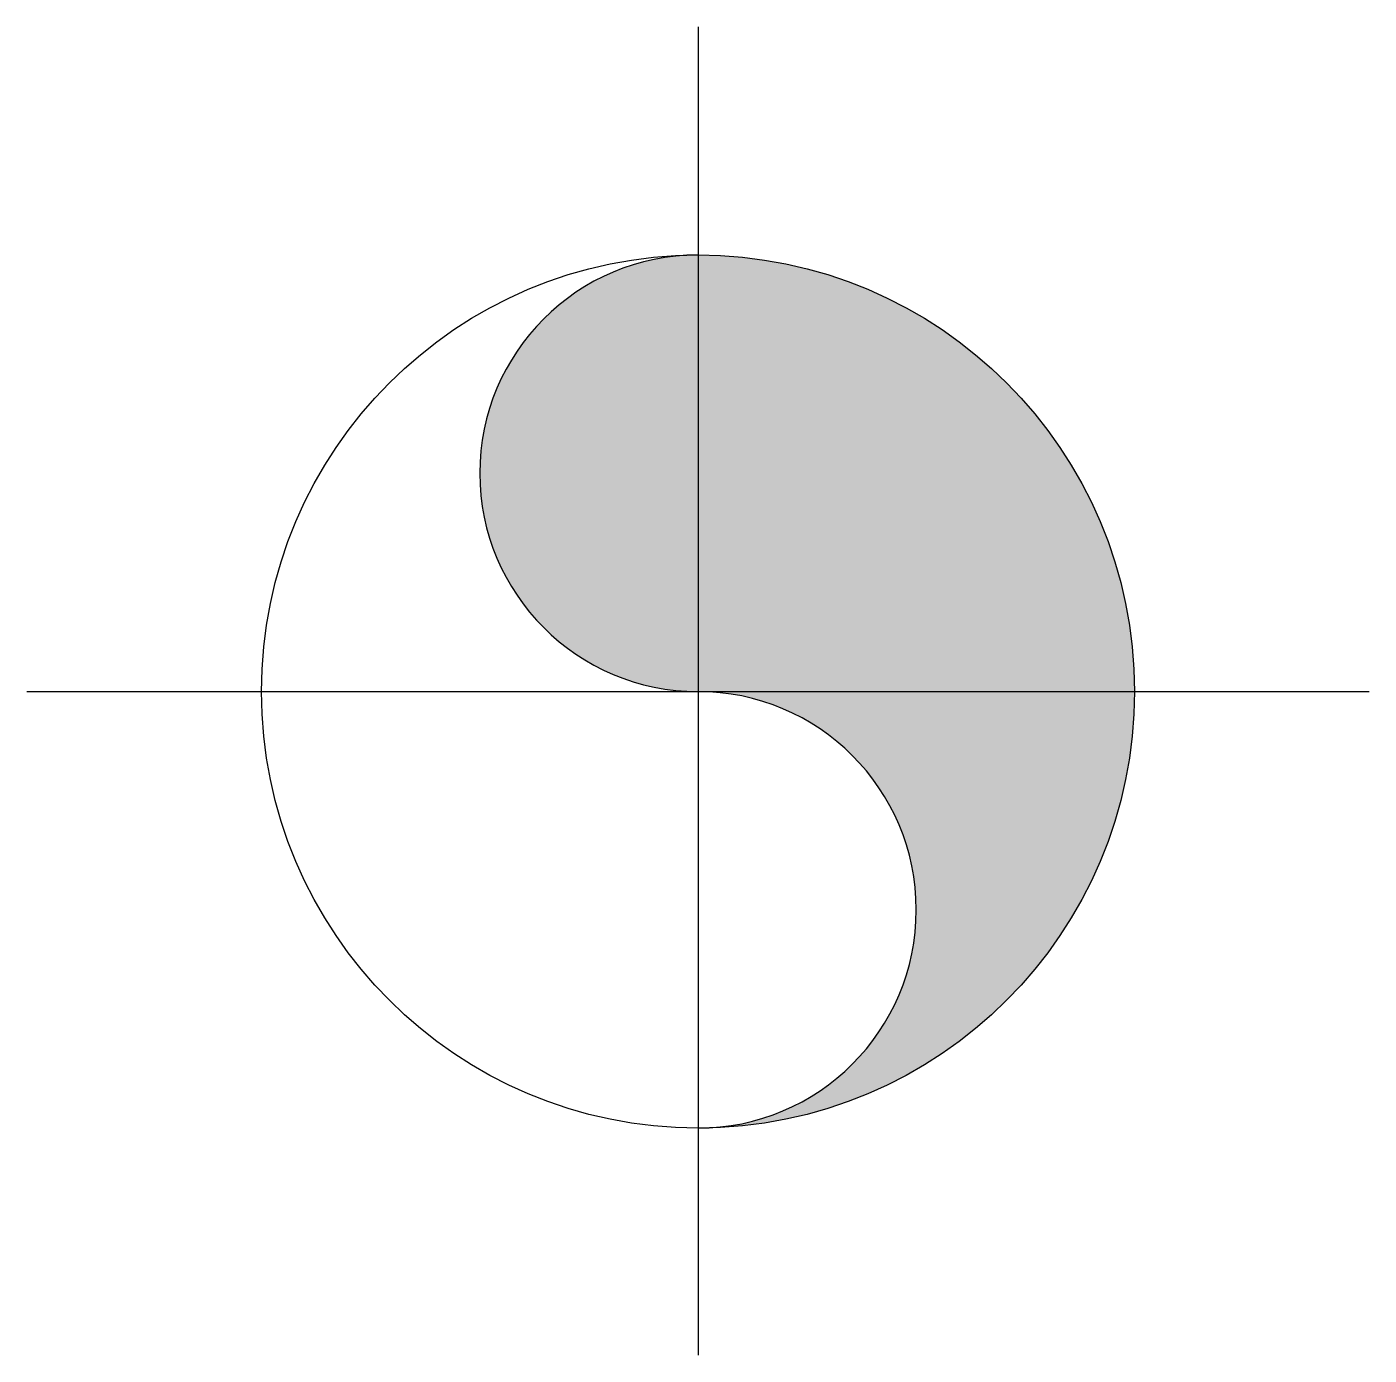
# Model space of a CAD drawing. Header units: millimetres. Extents: x -10190.9785 to -10190.9016, y 62.2367 to 62.3128.
import ezdxf

# ---------------------------------------------------------------- set-up
doc = ezdxf.new("R2010")
doc.units = ezdxf.units.MM
doc.header["$LTSCALE"] = 10
doc.layers.add('Tub_símbolos', color=2, linetype='Continuous')

msp = doc.modelspace()

# ---------------------------------------------------------------- hatches: boundary and pattern name
at = {"layer": 'Tub_símbolos'}
h = msp.add_hatch(color=1, dxfattribs=at)
h.paths.add_polyline_path([(-10190.940061, 62.299748, 1), (-10190.940061, 62.274748)])
h.paths.add_polyline_path([(-10190.940061, 62.299748), (-10190.940061, 62.274748), (-10190.915061, 62.274748, 0.414214)])
h.paths.add_polyline_path([(-10190.915061, 62.274748), (-10190.940061, 62.274748, -1), (-10190.940061, 62.249748, 0.414214)])

# ---------------------------------------------------------------- linework, layer by layer
at = {"layer": 'Tub_símbolos', "color": 1}
for p, q in [((-10190.940061, 62.312812), (-10190.940061, 62.236746)), ((-10190.978501, 62.274748), (-10190.901622, 62.274748))]:
    msp.add_line(p, q, dxfattribs=at)
at = {"layer": 'Tub_símbolos'}
msp.add_circle((-10190.940061, 62.274748), 0.025, dxfattribs=at)
at = {"layer": 'Tub_símbolos', "color": 1}
msp.add_arc((-10190.940061, 62.287248), 0.0125, 90, 270, dxfattribs=at)
at = {"layer": 'Tub_símbolos'}
msp.add_arc((-10190.940061, 62.262248), 0.0125, 270, 90, dxfattribs=at)

doc.saveas('drawing.dxf')
